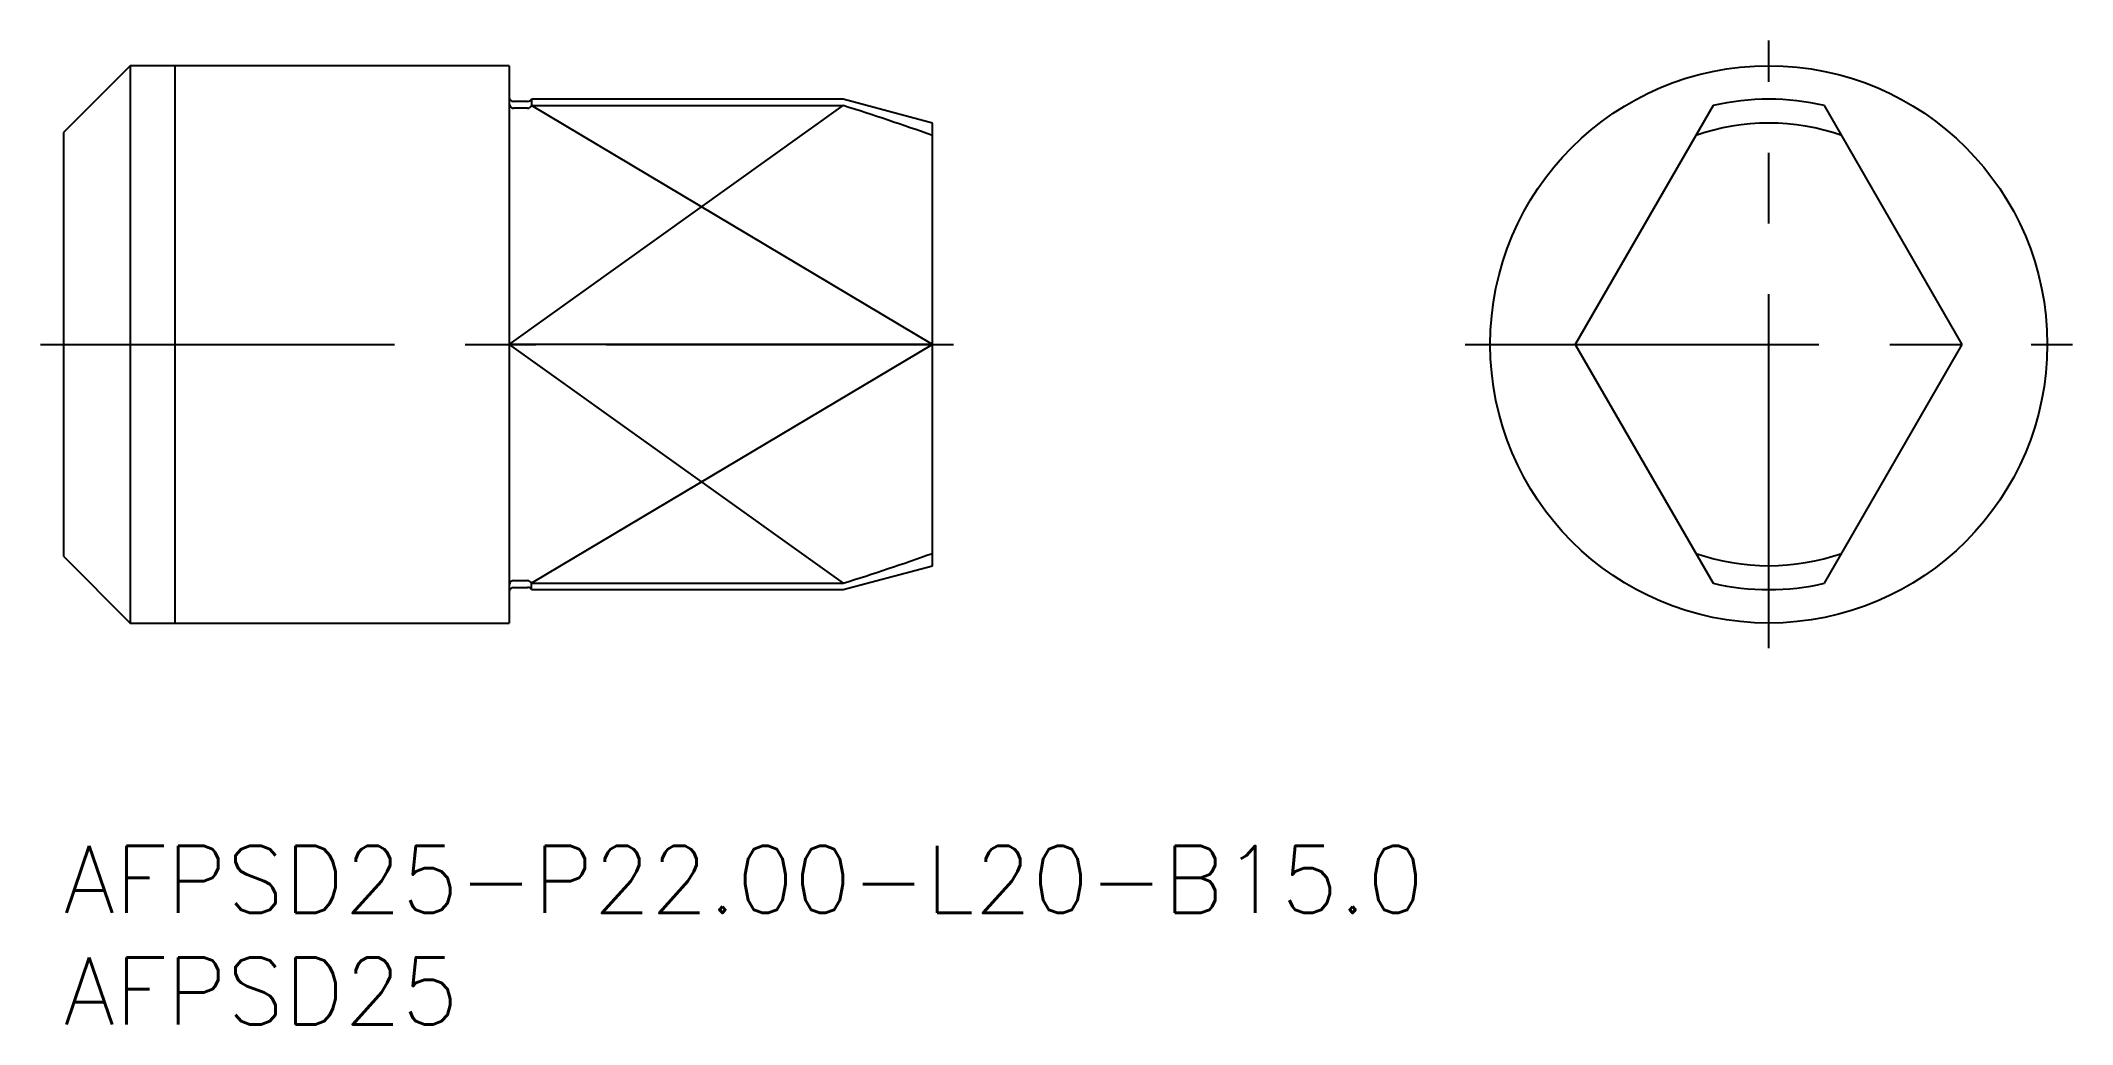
# Model space of a CAD drawing. Extents: x -1 to 90.2, y -8 to 36.1.
import ezdxf

# ---------------------------------------------------------------- set-up
doc = ezdxf.new("R2010")
doc.units = 0
doc.header["$LTSCALE"] = 0.5
doc.linetypes.add('CENTER', pattern=[50.8, 31.75, -6.35, 6.35, -6.35])
for name, color, linetype in [('MSM_CENTER', 1, 'CENTER'), ('MSM_CONTINUOUS', 7, 'CONTINUOUS'), ('MSM_NARROW', 5, 'CONTINUOUS'), ('MSM_PART_NUMBER', 7, 'CONTINUOUS')]:
    doc.layers.add(name, color=color, linetype=linetype)
doc.styles.get("Standard").update_dxf_attribs({"font": 'txt.shx', "height": 1.5, "bigfont": 'bigfont.shx'})

# ---------------------------------------------------------------- blocks, each defined once
blk = doc.blocks.new('*U15')
at = {"layer": 'MSM_PART_NUMBER'}
blk.add_text('AFPSD25-P22.00-L20-B15.0', height=3, dxfattribs=at).set_placement((0, -3))
blk = doc.blocks.new('*U16')
at = {"layer": 'MSM_PART_NUMBER'}
blk.add_text('AFPSD25', height=3, dxfattribs=at).set_placement((0, -8))

msp = doc.modelspace()

# ---------------------------------------------------------------- linework, layer by layer
at = {"layer": 'MSM_CENTER'}
for p, q in [((76.536, 8.875), (76.536, 36.125)), ((-1.025, 22.5), (39.95, 22.5)), ((62.911, 22.5), (90.161, 22.5))]:
    msp.add_line(p, q, dxfattribs=at)
at = {"layer": 'MSM_CONTINUOUS'}
for p, q in [((3, 35), (0, 32)), ((20, 35), (3, 35)), ((3, 35), (3, 10)), ((20, 35), (20, 10)), ((20.827, 33.4), (20.2, 33.4)), ((20.827, 33.093), (20.2, 33.093)), ((35, 33.5), (21, 33.5)), ((21, 33.5), (21, 33.212)), ((21, 33.212), (35, 33.212)), ((39, 32.428), (35, 33.5)), ((74.036, 33.212), (67.851, 22.5)), ((85.22, 22.5), (79.036, 33.212)), ((0, 32), (0, 13)), ((39, 12.572), (39, 32.428)), ((39, 22.5), (20, 22.5)), ((67.851, 22.5), (74.036, 11.788)), ((79.036, 11.788), (85.22, 22.5)), ((0, 13), (3, 10)), ((20.2, 11.907), (20.827, 11.907)), ((35, 11.5), (39, 12.572)), ((20.2, 11.6), (20.827, 11.6)), ((21, 11.5), (21, 11.788)), ((21, 11.788), (35, 11.788)), ((21, 11.5), (35, 11.5)), ((3, 10), (20, 10))]:
    msp.add_line(p, q, dxfattribs=at)
msp.add_circle((76.536, 22.5), 12.5, dxfattribs=at)
for centre, radius, start, end in [((20.2, 33.6), 0.2, 180, 270), ((20.265, 33.329), 0.265, 179.64362, 215.98251), ((20.206, 33.283), 0.191, 215.40686, 268.24092), ((20.827, 33.6), 0.2, 270, 330), ((20.817, 33.293), 0.2, 272.86761, 336.18604), ((-3.146, -87.393), 126.494, 70.53758, 72.44836), ((76.536, 22.5), 11, 76.86344, 103.13656), ((76.536, 22.5), 9.928, 70.7511, 109.2489), ((-3.146, 132.393), 126.494, 287.55164, 289.46242), ((76.536, 22.5), 9.928, 250.7511, 289.2489), ((20.206, 11.717), 0.191, 91.75908, 144.59314), ((20.817, 11.707), 0.2, 23.81396, 87.13239), ((20.265, 11.671), 0.265, 144.01749, 180.35638), ((20.2, 11.4), 0.2, 90, 180), ((20.827, 11.4), 0.2, 30, 90), ((76.536, 22.5), 11, 256.86344, 283.13656)]:
    msp.add_arc(centre, radius, start, end, dxfattribs=at)
at = {"layer": 'MSM_NARROW'}
for p, q in [((5, 35), (5, 10)), ((20, 22.5), (35, 33.212)), ((39, 22.5), (21, 33.212)), ((20, 22.5), (35, 11.788)), ((39, 22.5), (21, 11.788))]:
    msp.add_line(p, q, dxfattribs=at)

# ---------------------------------------------------------------- block references
at = {"layer": 'MSM_CONTINUOUS'}
for name in ['*U15', '*U16']:
    msp.add_blockref(name, (0, 0), dxfattribs=at)

doc.saveas('drawing.dxf')
